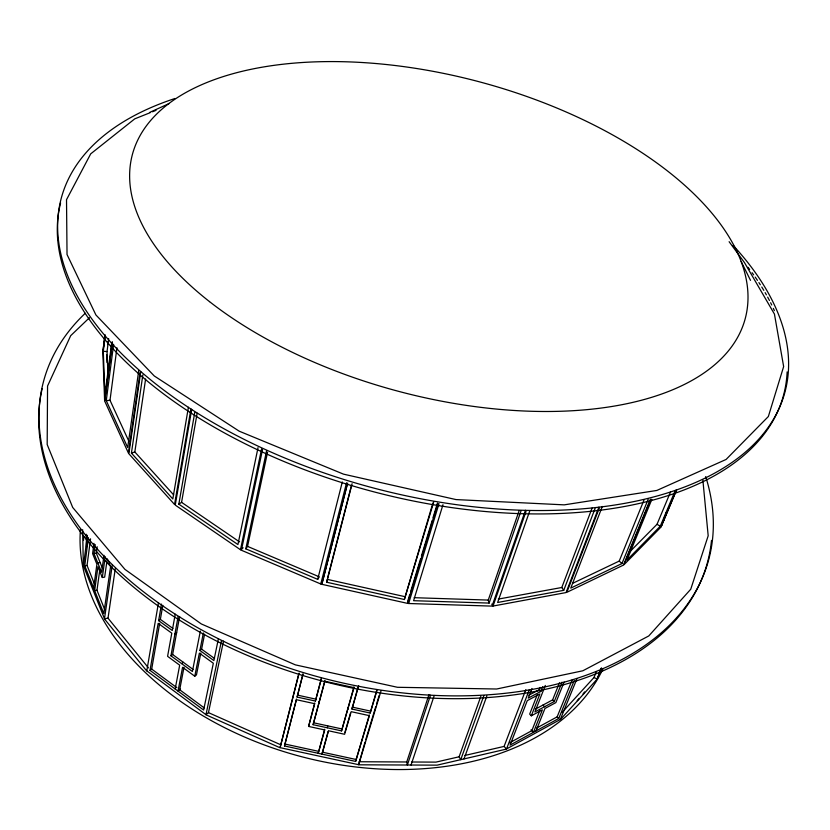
<?xml version="1.0" encoding="UTF-8"?>
<svg xmlns="http://www.w3.org/2000/svg" width="830" height="830" viewBox="0 0 830 830"><rect width="100%" height="100%" fill="white"/><g stroke="black" fill="none" stroke-linecap="round" stroke-linejoin="round"><path stroke-width="1.25" d="M104.933 335.31L102.837 352.003L104.622 400.62L112.258 341.763M102.941 351.432L105.037 334.739M111.708 342.78L104.922 395.215L103.283 351.298L105.213 336.015M347.241 484.077L321.822 584.31L407.572 603.379L407.821 601.439M107.568 344.564L107.89 341.991M108.035 376.094L107.049 351.557L108.689 338.692M83.436 565.863L87.399 535.34M112.413 342.385L104.777 401.253L128.422 453.097L140.094 372.369M107.838 559.877L110.587 566.517L103.812 613.609L84.753 565.78L88.385 537.892M138.734 370.678L127.685 447.515L106.261 400.662L113.617 344.294M404.739 596.614L327.248 579.361L326.709 582.235L404.366 599.519L432.897 503.011M94.558 584.196L87.046 565.427L90.543 538.826M128.837 441.207L110.006 400.268L116.947 347.791M93.977 543.37L92.607 553.631L96.903 564.224L93.645 588.086M103.999 555.312L101.623 572.327L93.966 553.517L95.18 544.522M102.536 568.415L96.311 553.174L97.172 546.752M104.788 609.77L96.975 590.255L99.756 570.158M107.246 558.86L104.663 577.13L102.297 577.504L105.213 556.774M357.927 687.52L351.951 709.048L370.19 713.043L376.81 690.01M112.258 565.074L104.487 618.765L108.014 618.174L148.497 667.922M140.737 371.736L128.858 453.751L174.549 504.484L190.942 408.879M365.013 742.103L358.633 764.7L380.98 691.017M188.42 407.26L172.816 498.965L131.431 453.097L142.843 374.911M108.014 618.174L115.318 568.353M173.657 494.888L134.834 451.977L145.613 378.999M296.476 699.016L284.493 745.973L355.624 761.411L369.309 714.941M347.708 709.515L348.009 707.575M324.893 680.527L313.107 724.694L341.555 730.888L353.964 686.898M327.342 727.796L327.674 725.845M328.172 731.282L321.988 754.107L328.535 730.774L344.626 734.28L351.194 711.673L369.402 715.657L355.624 761.411M146.775 670.858L158.499 602.663M191.678 409.481L175.244 505.096L240.482 549.75L243.149 547.8M324.706 729.217L318.222 753.298L324.717 729.943L308.594 726.426L314.726 702.958M180.535 689.097L178.025 691.1L182.569 667.289L194.78 676.222L199.366 653.137L213.331 663.243L203.63 710.034L150.002 670.381L158.167 623.33L171.789 633.186L167.587 656.323L179.685 665.183L175.182 688.993M175.234 614.221L172.277 630.51L158.634 620.643L161.508 604.084M258.026 447.661L237.93 544.553L178.844 504.163L194.76 412.448M150.002 670.381L151.693 669.084L159.671 623.33M158.634 620.643L160.356 619.377L162.804 605.371M178.844 504.163L181.573 502.337L197.146 413.257M318.928 703.228L319.27 701.288M302.971 673.804L297.109 697.065L315.41 701.06L321.376 678.203M200.352 631.059L192.394 671.491L170.928 655.804L178.128 616.534M170.928 655.804L172.619 654.497L179.622 616.493M184.011 667.216L179.685 689.761L204.253 707.917M218.352 639.017L213.881 660.576L199.895 650.471L203.371 632.979M298.759 673.887L280.084 747.654L299.142 673.057M200.819 653.034L196.461 674.883L194.78 676.222M199.895 650.471L201.597 649.143L204.585 634.162M221.486 640.604L205.985 714.692L208.465 712.638L223.519 641.113M240.482 549.75L261.575 448.978M262.539 449.487L241.406 550.249L320.774 583.978L322.372 581.436M245.815 548.838L247.548 546.389L319.301 576.829L317.693 579.35L245.815 548.838L266.596 450.732M247.548 546.389L267.582 452.143M317.693 579.35L342.302 481.981M320.774 583.978L346.567 482.78M321.822 584.31L347.677 483.122M327.57 578.116L351.329 485.913M284.493 745.973L296.424 699.711L314.695 703.695L308.594 726.426M297.109 697.065L302.929 674.479M326.709 582.235L352.096 483.724M315.41 701.06L321.355 678.909M313.107 724.694L324.883 681.243L354.005 687.624L341.555 730.888M344.938 732.319L350.457 713.292M351.951 709.048L358.695 685.798M370.19 713.043L376.913 690.716M404.366 599.519L433.675 502.15M365.76 739.654L375.803 706.506M376.55 704.048L379.154 695.457M409.802 594.311L407.935 600.474L408.64 603.514L492.045 606.108L525.442 510.274M410.549 591.852L420.634 558.58M421.381 556.11L432.212 520.379M432.959 517.91L437.441 503.125M407.572 603.379L437.867 503.499M408.64 603.514L438.997 503.654M442.971 504.713L413.589 600.692L489.119 603.078L520.939 511.187M430.5 695.208L407.364 765.011L406.731 761.982L428.986 694.637M411.037 765.032L434.246 695.478M489.119 603.078L488.258 600.08L519.134 510.678M598.907 507.172L566.05 592.568L493.041 606.045L526.044 511.436M529.799 510.751L497.637 602.476L563.726 590.338L595.068 508.531M483.88 695.592L460.743 759.678L459.125 756.784L480.861 696.329M464.022 758.911L486.888 695.903M666.511 512.193L661.137 526.749L676.668 489.793M663.097 521.821L666.625 512.255M601.242 668.109L597.071 679.231L560.613 719.309L506.165 749.158L437.109 765.146L359.131 764.803L279.586 747.55L206.359 714.972L146.412 670.588L104.622 619.107L83.311 565.541L82.658 529.716M601.211 668.472L599.021 674.323L601.48 668.461M563.726 590.338L561.796 587.495L592.081 508.116M464.925 755.445L504.08 746.419L525.846 689.616M529.312 689.751L506.518 748.971L504.08 746.419M599.281 508.136L566.869 592.309L623.444 565.095L650.243 499.556M531.968 688.475L528.254 698.092L540.87 691.442L542.716 686.721M602.3 506.466L570.76 588.117L621.961 563.549L648.23 499.152M537.301 694.596L529.675 714.132L531.314 715.813L542.364 709.868L533.451 732.33L531.013 729.829M528.866 695.198L539.189 689.761L540.112 687.406M531.314 715.813L539.874 693.973L527.268 700.634L510.087 745.112L558.756 718.479L574.256 680.455M545.32 685.445L534.914 711.933L554.253 701.547L562.035 682.167M539.78 710.573L531.833 730.67L509.579 742.819M536.024 730.919L544.957 708.478L555.841 702.626L564.12 682.063M535.423 709.1L552.614 699.898L559.451 682.8M572.669 583.314L619.222 561.08L643.904 500.262M536.678 728.024L557.138 716.861L572.119 680.019M560.292 719.486L576.86 678.961M650.845 499.162L624.036 564.691L660.804 527.268L676.626 489.627M651.872 499.328L627.003 560.022L660.265 526.23L675.309 490.385M629.991 551.597L657.028 524.28L670.495 492.014M562.159 712.348L593.938 677.56L596.428 671.605M601.688 668.212L597.185 678.93L593.938 677.56M89.464 317.714L70.695 335.673L47.559 386.012L47.185 444.548L72.698 507.452L124.936 569.38L201.317 623.952L295.376 664.872L397.487 687.292L496.651 689.004L582.836 670.785L648.78 635.946L690.736 589.248L708.187 535.775L702.875 480.103M181.625 663.616L183.316 662.299M174.933 633.944L176.645 632.647M149.763 112.361L169.268 103.491M150.126 112.714L134.761 118.846L90.698 153.861L66.514 199.698L67.033 254.52L95.907 314.964L154.245 375.959L239.227 431.195L343.506 474.148L456.012 499.577L564.213 504.858L656.841 490.447L726.094 459.457L768.352 416.525L783.645 366.58L774.442 314.082L744.469 262.602L729.114 241.696M152.492 111.77L156.04 110.349M131.431 453.097L134.834 451.977M459.125 756.784L435.958 762.116L411.68 762.002M498.311 599.084L561.796 587.495M96.975 590.255L94.651 590.618L97.93 566.745L102.297 577.504M97.774 562.865L100.129 562.512M84.753 565.78L87.046 565.427M93.966 553.517L96.311 553.174M106.261 400.662L110.006 400.268M359.068 761.743L406.731 761.982M414.16 597.693L488.258 600.08M103.283 351.298L107.049 351.557M284.877 744.033L318.554 751.337M322.32 752.156L355.914 759.45M297.482 695.125L315.753 699.13M352.252 707.108L370.471 711.092M313.46 722.754L341.867 728.937M208.465 712.638L280.665 744.738M657.028 524.28L660.265 526.23M181.573 502.337L239.548 541.897M160.356 619.377L172.941 628.455M201.597 649.143L214.576 658.512M172.619 654.497L193.1 669.447M151.693 669.084L176.852 687.665M619.222 561.08L621.961 563.549M552.614 699.898L554.253 701.547M539.189 689.761L540.87 691.442M557.138 716.861L558.756 718.479M542.986 705.054L544.636 706.714M491.806 604.084L493.041 606.045M741.149 261.481L750.507 280.343M106.686 354.815L106.987 362.492M86.237 534.25L86.507 547.209M584.59 691.961A269.065 183.181 15 0 1 583.044 693.922M578.966 698.777A269.065 183.181 15 0 1 577.255 700.686M83.581 540.112A269.065 183.181 15 0 1 83.623 536.222M602.891 669.011A272.499 185.557 15 0 1 299.682 756.203A272.499 185.557 15 0 1 80.469 529.187M787.13 371.913A374.05 199.48 15 0 1 393.254 496.641A374.05 199.48 15 0 1 60.58 202.935M748.017 267.302A374.05 199.48 15 0 1 749.656 269.449M752.073 272.697A374.05 199.48 15 0 1 753.64 274.875M755.186 277.064A374.05 199.48 15 0 1 757.437 280.364M758.911 282.574A374.05 199.48 15 0 1 760.342 284.794M761.753 287.014A374.05 199.48 15 0 1 763.797 290.365M765.115 292.606A374.05 199.48 15 0 1 766.401 294.858M767.646 297.109A374.05 199.48 15 0 1 769.452 300.481M770.614 302.743A374.05 199.48 15 0 1 771.734 304.994M773.342 308.387A374.05 199.48 15 0 1 774.369 310.638M733.16 245.431A374.6 199.159 15 0 1 635.697 501.206A374.6 199.159 15 0 1 139.72 370.626A374.6 199.159 15 0 1 175.026 98.48M711.507 540.434A343.848 214.617 15 0 1 340.705 685.538A343.848 214.617 15 0 1 42.133 388.772M705.666 476.576A344.315 214.42 15 0 1 323.036 678.162A344.315 214.42 15 0 1 85.231 313.294M209.502 301.612A317.226 159.951 15 0 0 733.098 344.637A317.226 159.951 15 0 0 373.842 63.35A317.226 159.951 15 0 0 209.502 301.612"/></g></svg>
